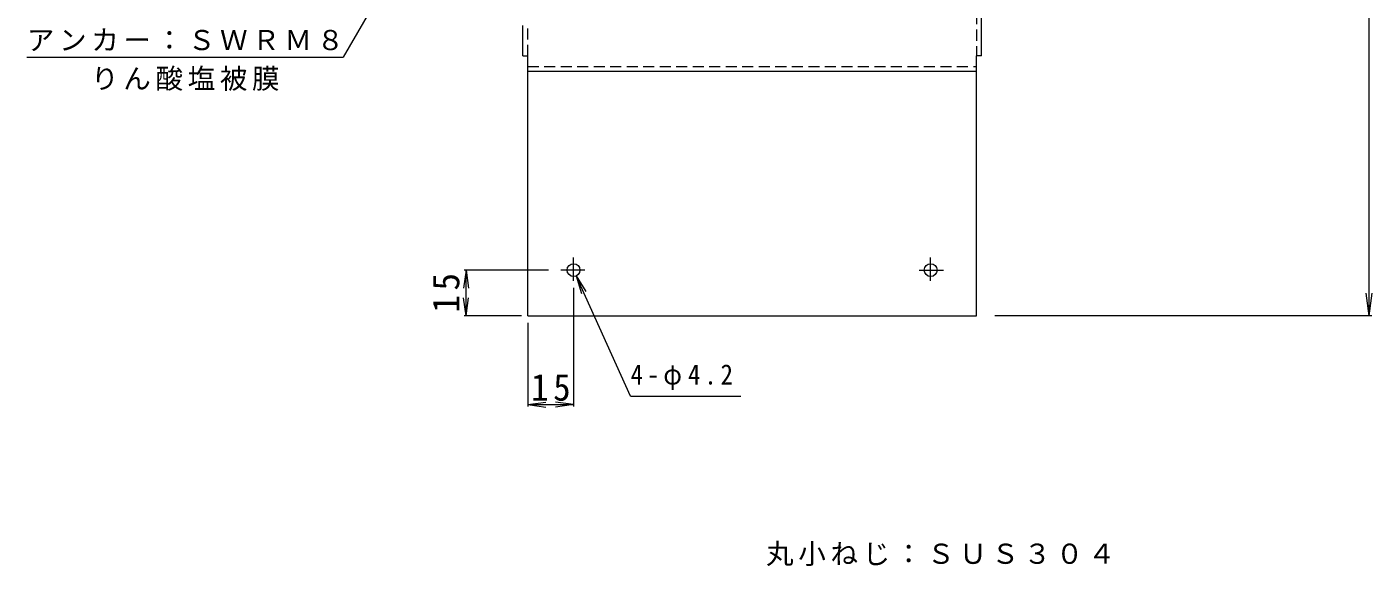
# Model space of a CAD drawing. Units: millimetres, scale not verified. Extents: x -615 to 745, y -582 to 533.
# Drawn here: x -591.7 to -151.7, y -27.1 to 149.1 of the extents above; entities that cross this region are included whole.
import ezdxf

# ---------------------------------------------------------------- set-up
doc = ezdxf.new("R2010")
doc.units = ezdxf.units.MM
doc.header["$LTSCALE"] = 3
doc.linetypes.add('CHAIN1', pattern=[8, 5, -1, 1, -1])
doc.linetypes.add('DASHED1', pattern=[1.8, 1.2, -0.6])
for name, color, linetype, lineweight in [('3-4', 7, 'Continuous', 9), ('3-5', 7, 'Continuous', 9), ('3-B', 3, 'Continuous', 9), ('3-F', 7, 'Continuous', 9)]:
    doc.layers.add(name, color=color, linetype=linetype, lineweight=lineweight)
doc.styles.add('ＭＳ ゴシック', font='')
doc.styles.get('ＭＳ ゴシック').set_extended_font_data('MS Gothic')

msp = doc.modelspace()

# ---------------------------------------------------------------- linework, layer by layer
at = {"layer": '3-4'}
for p, q in [((-152.683, 54.635), (-152.683, 454.635)), ((-412.053, 67.72), (-410.31, 61.979)), ((-152.683, 54.635), (-153.662, 62.071)), ((-152.683, 54.635), (-151.704, 62.071)), ((-151.783, 54.635), (-275.114, 54.635)), ((-394.242, 28.435), (-358.242, 28.435))]:
    msp.add_line(p, q, dxfattribs=at)
msp.add_lwpolyline([(-394.242, 28.435), (-412.053, 67.72), (-408.883, 62.625)], dxfattribs=at)
at = {"layer": '3-5'}
for p in [(-469.514, 171.635), (-591.734, 139.211)]:
    msp.add_line(p, (-488.234, 139.211), dxfattribs=at)
at = {"layer": '3-B', "linetype": 'DASHED1'}
for p, q in [((-281.114, 369.635), (-281.114, 139.635)), ((-427.914, 139.635), (-427.914, 149.635)), ((-427.914, 136.235), (-281.114, 136.235))]:
    msp.add_line(p, q, dxfattribs=at)
at = {"layer": '3-B'}
for p, q in [((-279.514, 139.635), (-279.514, 369.635)), ((-429.514, 139.635), (-429.514, 149.635)), ((-429.514, 139.635), (-427.914, 139.635)), ((-427.914, 54.635), (-427.914, 139.635)), ((-281.114, 54.635), (-281.114, 139.635)), ((-279.514, 139.635), (-281.114, 139.635)), ((-427.914, 134.635), (-281.114, 134.635)), ((-427.914, 54.635), (-281.114, 54.635))]:
    msp.add_line(p, q, dxfattribs=at)
at = {"layer": '3-B', "linetype": 'CHAIN1'}
for p, q in [((-412.914, 66.139), (-412.914, 73.704)), ((-296.114, 66.139), (-296.114, 73.704)), ((-409.219, 69.635), (-417.081, 69.635)), ((-299.809, 69.635), (-291.947, 69.635))]:
    msp.add_line(p, q, dxfattribs=at)
at = {"layer": '3-B'}
for centre in [(-412.914, 69.635), (-296.114, 69.635)]:
    msp.add_circle(centre, 2.1, dxfattribs=at)
at = {"layer": '3-F'}
for p, q in [((-448.091, 69.635), (-448.874, 63.687)), ((-421.081, 69.635), (-448.691, 69.635)), ((-448.091, 54.635), (-448.091, 69.635)), ((-448.091, 69.635), (-447.308, 63.687)), ((-412.914, 63.876), (-412.914, 25.065)), ((-448.091, 54.635), (-448.874, 60.584)), ((-448.091, 54.635), (-447.308, 60.584)), ((-429.9, 54.635), (-448.691, 54.635)), ((-427.914, 52.348), (-427.914, 25.065)), ((-427.914, 25.665), (-421.965, 26.448)), ((-412.914, 25.665), (-418.863, 26.448)), ((-427.914, 25.665), (-412.914, 25.665)), ((-427.914, 25.665), (-421.965, 24.881)), ((-412.914, 25.665), (-418.863, 24.881))]:
    msp.add_line(p, q, dxfattribs=at)

# ---------------------------------------------------------------- texts
at = {"layer": '3-4', "insert": (-394.242, 30.435), "char_height": 6.598, "attachment_point": 7, "style": 'ＭＳ ゴシック'}
msp.add_mtext('\\T1.32;\\W0.9;4-φ4.2', dxfattribs=at)
at = {"layer": '3-5', "char_height": 6.598, "attachment_point": 7, "style": 'ＭＳ ゴシック'}
for s, insert in [('\\T1.17;アンカー：ＳＷＲＭ８', (-591.734, 141.211)), ('\\T1.17;りん酸塩被膜', (-570.734, 128.211)), ('\\T1.17;丸小ねじ：ＳＵＳ３０４', (-349.93, -27.122))]:
    msp.add_mtext(s, dxfattribs=dict(at, insert=insert))
at = {"layer": '3-F', "color": 2, "insert": (-450.143, 55.76), "char_height": 8.798, "attachment_point": 7, "rotation": 90, "style": 'ＭＳ ゴシック'}
msp.add_mtext('\\T1.27;\\W0.95;15', dxfattribs=at)
at = {"layer": '3-F', "color": 2, "insert": (-426.789, 26.813), "char_height": 8.798, "attachment_point": 7, "style": 'ＭＳ ゴシック'}
msp.add_mtext('\\T1.27;\\W0.95;15', dxfattribs=at)

doc.saveas('drawing.dxf')
